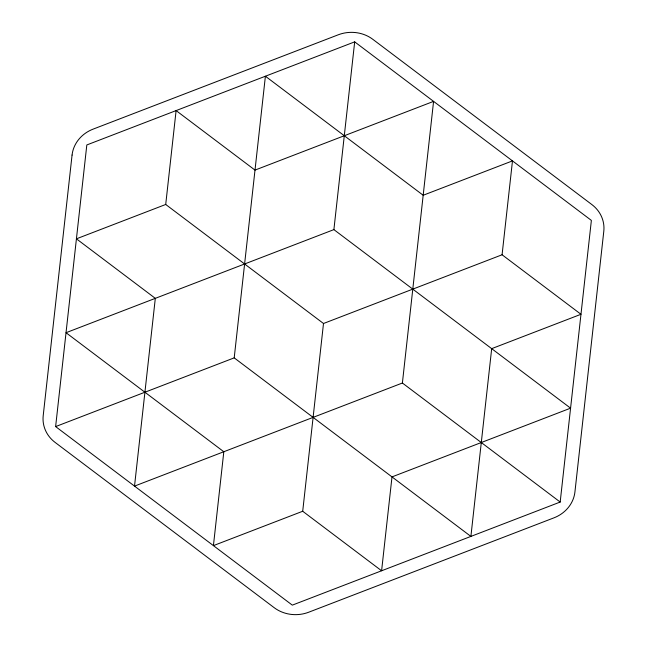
<?xml version="1.0" encoding="UTF-8"?>
<svg xmlns="http://www.w3.org/2000/svg" width="647" height="647" viewBox="0 0 647 647"><rect width="100%" height="100%" fill="white"/><g stroke="black" fill="none" stroke-linecap="round" stroke-linejoin="round"><path stroke-width="0.97" d="M55.626 426.591L86.819 144.952L354.685 41.861L591.374 220.409L560.181 502.048L292.315 605.139L55.626 426.591L234.206 357.864L470.895 536.412L491.688 348.652L580.974 314.288L502.08 254.772L323.5 323.5L165.713 204.468L76.419 238.832L155.312 298.348L134.519 486.107L402.394 383.016L560.181 502.048M165.713 204.468L176.105 110.588L254.999 170.104L433.579 101.377L402.394 383.016M234.206 357.864L265.399 76.225L423.187 195.257L512.481 160.893L502.08 254.772M302.707 511.259L213.421 545.623L223.813 451.743L66.026 332.712L333.892 229.62L570.581 408.168L392.001 476.896L381.601 570.775L302.707 511.259L323.5 323.5M333.892 229.62L354.685 41.861M72.068 155.062L43.203 415.73A33.968 31.007 -4.9 0 0 55.132 442.427L274.182 607.679A33.968 31.007 -4.9 0 0 308.789 612.191L553.913 517.859A33.968 31.007 -4.9 0 0 574.932 491.938L603.797 231.27A33.968 31.007 -4.9 0 0 591.868 204.573L372.818 39.321A33.968 31.007 -4.9 0 0 338.211 34.809L93.087 129.141A33.968 31.007 -4.9 0 0 72.068 155.062"/></g></svg>
